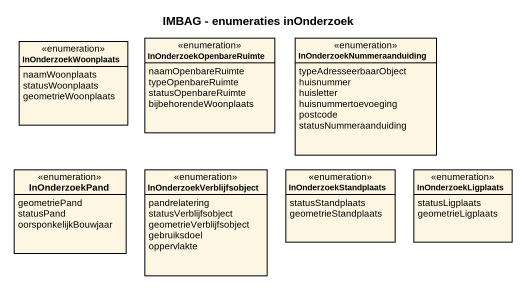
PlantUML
@startuml
title IMBAG - enumeraties inOnderzoek
hide circle
hide empty members
enum InOnderzoekWoonplaats <<enumeration>> {
  naamWoonplaats
  statusWoonplaats
  geometrieWoonplaats
}
enum InOnderzoekOpenbareRuimte <<enumeration>> {
  naamOpenbareRuimte
  typeOpenbareRuimte
  statusOpenbareRuimte
  bijbehorendeWoonplaats
}
enum InOnderzoekNummeraanduiding <<enumeration>> {
  typeAdresseerbaarObject
  huisnummer
  huisletter
  huisnummertoevoeging
  postcode
  statusNummeraanduiding
}
enum InOnderzoekPand <<enumeration>> {
  geometriePand
  statusPand
  oorsponkelijkBouwjaar
}
enum InOnderzoekVerblijfsobject <<enumeration>> {
  pandrelatering
  statusVerblijfsobject
  geometrieVerblijfsobject
  gebruiksdoel
  oppervlakte
}
enum InOnderzoekStandplaats <<enumeration>> {
  statusStandplaats
  geometrieStandplaats
}
enum InOnderzoekLigplaats <<enumeration>> {
  statusLigplaats
  geometrieLigplaats
}
@enduml
